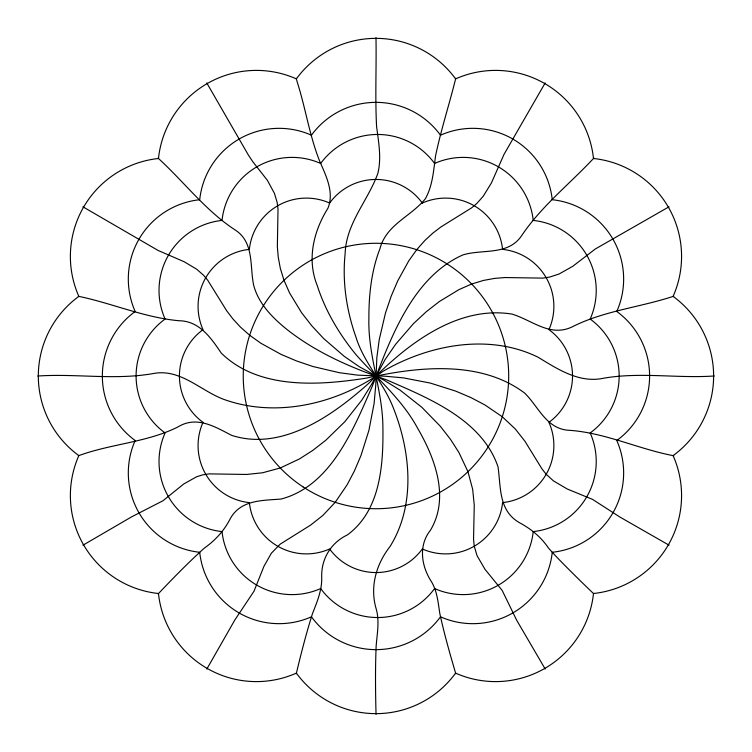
<?xml version="1.0" encoding="UTF-8"?>
<svg xmlns="http://www.w3.org/2000/svg" width="752" height="752" viewBox="0 0 752 752"><rect width="100%" height="100%" fill="white"/><g stroke="black" fill="none" stroke-linecap="round" stroke-linejoin="round"><path stroke-width="1.13" d="M375.981 37.713C376.526 67.069 375.041 96.839 376.573 126.336C378.529 141.893 381.678 157.826 377.861 173.374C368.113 200.558 346.089 223.194 345.14 253.612C342.169 281.765 346.512 310.416 355.922 337.018C363.705 362.539 382.994 382.025 392.788 406.559C410.601 450.57 416.147 504.47 390.072 546.469C376.367 563.962 369.777 586.419 375.981 608.189C379.798 620.682 377.119 633.466 376.15 646.109C375.201 668.763 375.455 691.802 376.038 714.287M296.269 673.707C301.026 653.779 306.214 633.438 312.447 613.745C317.053 601.854 322.241 589.963 321.687 576.859C321.245 558.821 330.993 542.671 347.339 534.935C381.537 509.931 383.595 462.123 382.834 423.498C381.687 388.22 367.991 354.606 368.884 319.111C368.79 295.348 371.262 271.152 379.901 248.856C386.218 224.406 411.222 216.463 425.359 198.735C432.738 185.669 433.537 170.375 435.568 155.833C441.039 129.682 449.376 104.199 455.759 78.255M455.787 673.736C449.94 653.902 444.244 633.936 439.854 613.698C438.021 602.202 437.194 590.282 430.548 580.253C421.111 564.893 418.591 545.106 430.454 530.207C449.828 497.768 435.07 458.203 417.698 428.377C402.311 399.697 377.231 378.632 355.987 354.653C339.227 334.123 325.353 310.914 317.259 285.581C306.647 259.402 313.575 231.165 327.975 208.154C334.302 192.493 326.227 176.081 319.929 161.783C309.542 136.131 305.669 108.307 297.209 82.024L296.203 78.311M544.73 83.698L545.144 82.993L504.056 154.301L491.338 183.084L483.216 196.272L476.73 203.576L471.589 207.872L440.973 226.916L433.002 232.998L424.861 240.48L416.721 249.692L408.768 260.859L397.658 281.022L391.106 296.382L385.494 312.964L379.262 339.453L376.837 357.689L375.746 385.137L374.111 403.457L368.912 430.379L360.941 455.618L354.399 470.978L347.104 484.843L335.223 502.308L322.834 515.458L310.632 525.084L280.214 544.128L271.378 553.199L263.971 566.265L254.007 591.204L234.793 620.062L206.847 669.007L207.298 668.302M593.901 158.061C569.715 183.958 541.12 206.424 521.258 236.222C507.562 255.755 482.427 248.884 462.847 254.937C412.434 277.338 390.448 338.456 372.259 386.312C353.431 429.129 331.181 485.773 281.135 499.037C261.809 500.616 239.681 499.666 229.539 520.064C223.504 531.429 214.781 540.707 204.337 548.133C188.235 562.581 172.875 578.429 158.117 593.939M668.274 207.214L668.979 206.819L595.227 249.044L572.733 266.321L559.027 274.029L549.552 277.103L542.718 278.118L504.996 277.544L494.666 278.39L483.555 280.411L471.654 284.021L459.058 289.567L439.403 301.505L426.243 311.751L413.431 323.67L395.571 344.341L385.043 359.682L371.648 384.263L361.825 400.13L344.754 421.787L325.804 440.249L312.653 450.495L299.465 458.927L280.289 467.979L262.57 472.773L246.609 474.456L209.084 473.882L202.579 474.897L196.61 476.768L183.704 483.997L163.015 500.729L131.647 516.831L83.002 545.181L83.754 544.786M673.726 296.203C640.732 307.154 605.341 310.576 573.936 325.992C551.075 338.297 532.98 320.531 512.159 314.12C456.643 305.011 405.375 345.553 369.147 382.965C333.39 415.038 282.16 451.745 231.569 435.333C214.658 426.6 196.592 415.405 177.81 427.023C146.725 442.505 110.582 443.821 78.321 455.797M37.722 376.028C75.952 373.443 115.131 380.343 153.239 373.547C180.085 368.339 199.994 390.232 223.071 399.105C276.266 418.676 338.062 403.768 383.031 371.291C428.687 344.717 488.932 333.033 538.018 357.2C557.956 369.241 579.322 383.567 603.922 378.162C640.375 371.902 677.543 378.51 714.325 375.981M673.736 455.759C638.551 449.076 605.623 432.926 569.715 430.332C546.507 429.505 538.893 407.029 524.746 393.164C480.415 359.672 417.52 366.722 366.6 378.087C318.651 385.569 258.895 389.799 221.304 353.149C211.077 338.043 199.496 320.925 179.004 320.737C144.44 317.645 111.945 303.188 78.302 296.26M83.716 207.279L82.983 206.847L158.117 250.463L184.174 261.752L196.686 269.207L203.642 275.335L207.778 280.308L226.709 310.83L232.857 318.857L240.396 327.054L249.664 335.251L260.869 343.241L281.051 354.371L296.41 360.913L312.982 366.525L339.443 372.729L357.67 375.145L385.118 376.226L403.448 377.88L430.388 383.097L455.646 391.087L471.006 397.629L484.861 404.914L502.289 416.749L515.346 429.054L524.887 441.17L541.985 468.919L546.187 474.268L553.491 480.913L567.224 488.988L592.632 499.431L619.911 517.047L668.998 545.153L668.321 544.721M593.469 593.384C594.644 594.747 589.841 590 589.286 589.502C584.812 585.197 580.365 580.854 575.947 576.493C566.547 567.121 557.044 557.834 548.302 547.832C541.412 537.539 532.012 529.746 521.277 523.683C498.35 511.886 501.086 488.396 498.031 466.879C482.032 419.503 428.414 398.081 386.284 379.722C350.564 367.587 315.238 352.199 285.619 328.398C271.698 316.968 258.265 303.065 253.64 285.121C249.655 266.142 254.336 242.266 235.179 229.971C205.512 210.682 183.873 181.599 158.061 158.108M207.232 83.735L206.809 83.011L248.376 155.044L252.7 161.577L267.402 180.358L274.442 193.386L277.168 202.514L278.014 209.188L277.347 246.806L278.249 257.193L280.327 268.37L284.002 280.317L289.576 292.951L301.533 312.625L311.77 325.776L323.689 338.579L344.331 356.42L359.663 366.938L384.244 380.333L400.111 390.156L421.797 407.246L440.277 426.224L450.523 439.375L458.946 452.554L467.951 471.683L472.67 489.317L474.258 505.194L473.544 539.287L474.249 546.215L477.059 555.681L484.955 569.255L502.167 590.423L516.671 620.203L545.172 668.989L544.805 668.265M302.971 486.845A132.719 132.719 0 0 0 508.465 383.802A132.719 132.719 0 0 0 316.479 257.363A132.719 132.719 0 0 0 302.971 486.845M455.59 78.875A98.474 98.474 0 0 0 296.363 78.875A98.474 98.474 0 0 0 158.465 158.493A98.474 98.474 0 0 0 78.847 296.382A98.474 98.474 0 0 0 78.847 455.618A98.474 98.474 0 0 0 158.465 593.507A98.474 98.474 0 0 0 296.363 673.125A98.474 98.474 0 0 0 455.59 673.125A98.474 98.474 0 0 0 593.488 593.507A98.474 98.474 0 0 0 673.096 455.618A98.474 98.474 0 0 0 673.096 296.382A98.474 98.474 0 0 0 593.488 158.493A98.474 98.474 0 0 0 455.59 78.875M440.493 135.2A79.806 79.806 0 0 0 311.45 135.2A79.806 79.806 0 0 0 199.703 199.722A79.806 79.806 0 0 0 135.181 311.478A79.806 79.806 0 0 0 135.181 440.522A79.806 79.806 0 0 0 199.703 552.278A79.806 79.806 0 0 0 311.45 616.8A79.806 79.806 0 0 0 440.493 616.8A79.806 79.806 0 0 0 552.25 552.278A79.806 79.806 0 0 0 616.772 440.522A79.806 79.806 0 0 0 616.772 311.478A79.806 79.806 0 0 0 552.25 199.722A79.806 79.806 0 0 0 440.493 135.2M422.323 203.04A57.321 57.321 0 0 0 329.63 203.04A57.321 57.321 0 0 0 249.363 249.382A57.321 57.321 0 0 0 203.012 329.658A57.321 57.321 0 0 0 203.012 422.342A57.321 57.321 0 0 0 249.363 502.618A57.321 57.321 0 0 0 329.63 548.96A57.321 57.321 0 0 0 422.323 548.96A57.321 57.321 0 0 0 502.59 502.618A57.321 57.321 0 0 0 548.932 422.342A57.321 57.321 0 0 0 548.932 329.658A57.321 57.321 0 0 0 502.59 249.382A57.321 57.321 0 0 0 422.323 203.04M434.581 163.457A70.444 70.444 0 0 0 320.672 163.457A70.444 70.444 0 0 0 222.028 220.411A70.444 70.444 0 0 0 165.083 319.045A70.444 70.444 0 0 0 165.083 432.955A70.444 70.444 0 0 0 222.028 531.589A70.444 70.444 0 0 0 320.672 588.543A70.444 70.444 0 0 0 434.581 588.543A70.444 70.444 0 0 0 533.215 531.589A70.444 70.444 0 0 0 590.17 432.955A70.444 70.444 0 0 0 590.17 319.045A70.444 70.444 0 0 0 533.215 220.411A70.444 70.444 0 0 0 434.581 163.457"/></g></svg>
